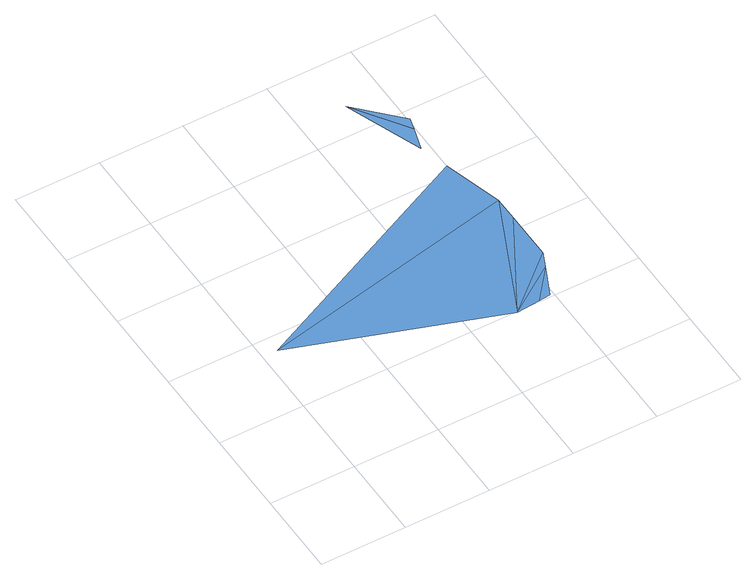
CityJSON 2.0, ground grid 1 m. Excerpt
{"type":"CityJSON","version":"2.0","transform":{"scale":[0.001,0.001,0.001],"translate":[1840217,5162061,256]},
"CityObjects":{
"waterbody1":{"type":"WaterBody","attributes":{"class":"unknow","usage":"unknow"},"geometry":[{"type":"MultiSurface","lod":"3","boundaries":[[[0,1,2]],[[3,0,2]],[[1,4,5]],[[4,6,5]],[[1,5,7]],[[8,1,7]],[[2,1,8]],[[9,10,11]],[[9,11,12]]],"semantics":{"surfaces":[{"type":"WaterSurface"}],"values":[0,0,0,0,0,0,0,0,0]}}]}
},
"vertices":[
[179,1804,541],[2543,988,541],[3199,2437,541],[3003,3121,541],[2817,1017,541],[3120,1388,541],[2957,1031,541],[3203,1569,541],[3200,2144,541],[2557,4374,541],[2904,3469,541],[2985,3743,541],[3026,3883,541]
]}
